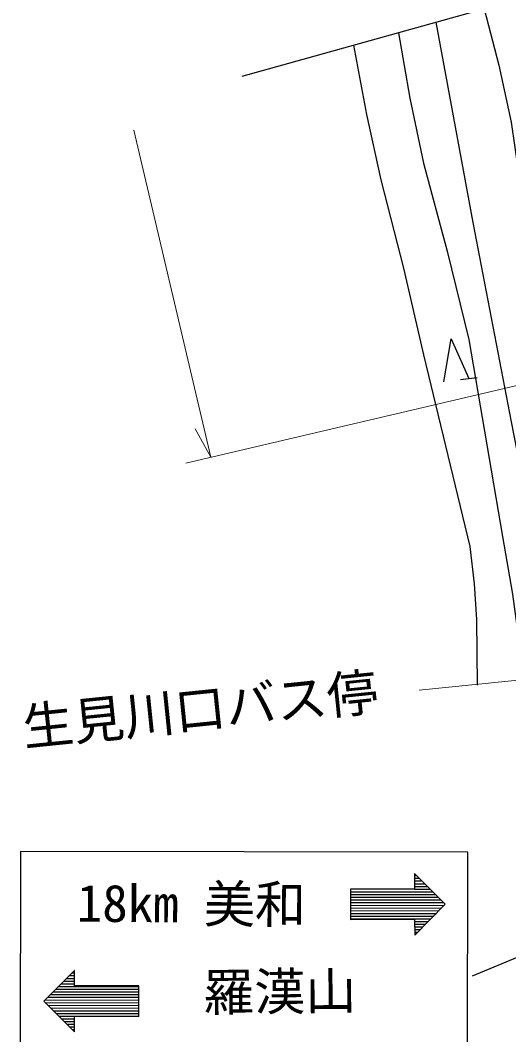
# Model space of a CAD drawing. Units: millimetres, scale not verified. Extents: x 40000 to 680000, y 20000 to 380000.
# Drawn here: x 355081 to 379034, y 237598 to 287409 of the extents above; entities that cross this region are included whole.
import ezdxf
from ezdxf.enums import TextEntityAlignment as Align

# ---------------------------------------------------------------- set-up
doc = ezdxf.new("R2010")
doc.units = ezdxf.units.MM
doc.header["$LTSCALE"] = 1000
doc.linetypes.add('CHAIN', pattern=[18.5, 12, -1.5, 3.5, -1.5])
for name, color, linetype, lineweight in [('M-BGD', 7, 'Continuous', 25), ('M-BGD-HTXT', 7, 'Continuous', 13), ('M-STR-HTXT', 7, 'Continuous', 13), ('M-STR-STRC', 7, 'Continuous', 25)]:
    doc.layers.add(name, color=color, linetype=linetype, lineweight=lineweight)
doc.styles.add('ＭＳ ゴシック', font='')
doc.styles.get('ＭＳ ゴシック').set_extended_font_data('MS Gothic')

msp = doc.modelspace()

# ---------------------------------------------------------------- linework, layer by layer
at = {"layer": 'M-BGD', "linetype": 'CHAIN'}
msp.add_line((365959, 284661), (401988, 294699), dxfattribs=at)
at = {"layer": 'M-BGD'}
for p, q in [((375861, 269663), (376216, 271762)), ((376216, 271762), (377075, 269814)), ((376670, 269764), (377480, 269865))]:
    msp.add_line(p, q, dxfattribs=at)
for points in [[(377823, 287966), (378544, 285198), (379153, 282410), (379519, 279924), (379800, 277286), (380521, 272105)], [(375466, 287309), (377272, 277479), (379156, 267696), (381046, 257992), (381267, 256117), (381395, 254085), (381501, 250412), (381713, 246743), (381861, 244938)], [(373622, 286796), (374186, 283579), (374855, 280387), (376016, 276073), (377071, 271736), (378737, 262054), (379226, 259233), (379637, 256200), (379785, 254373), (379831, 252435), (379827, 251004), (379926, 249560), (380116, 248449)], [(371428, 286185), (372066, 282775), (372768, 279581), (373876, 275233), (374853, 270976), (377123, 261569), (377347, 259744), (377461, 257978), (377484, 254760)]]:
    msp.add_lwpolyline(points, dxfattribs=at)
at = {"layer": 'M-BGD-HTXT'}
msp.add_line((374649, 254519), (396301, 256683), dxfattribs=at)
at = {"layer": 'M-STR-HTXT'}
for p, q in [((360655, 282010), (364425, 265957)), ((384993, 270787), (363197, 265669)), ((364425, 265957), (363658, 267348))]:
    msp.add_line(p, q, dxfattribs=at)
at = {"layer": 'M-STR-STRC'}
for p, q in [((377252, 240495), (398913, 249435)), ((355094, 246597), (355081, 236598)), ((377035, 246568), (355094, 246597)), ((377021, 236568), (377035, 246568)), ((374420, 245508), (374420, 244749)), ((374420, 245508), (375926, 244000)), ((374420, 245411), (374516, 245412)), ((374420, 245279), (374648, 245279)), ((374420, 245146), (374781, 245147)), ((374420, 244749), (371270, 244745)), ((371270, 244745), (371271, 243244)), ((371270, 244613), (375310, 244617)), ((374420, 245014), (374913, 245014)), ((374420, 244881), (375045, 244882)), ((374420, 244749), (375178, 244749)), ((371270, 244480), (375442, 244485)), ((371270, 244348), (375574, 244352)), ((371270, 244215), (375707, 244220)), ((371271, 244082), (375839, 244087)), ((371271, 243950), (375882, 243955)), ((371271, 243817), (375750, 243822)), ((371271, 243685), (375618, 243689)), ((375926, 244000), (374423, 242488)), ((371271, 243552), (375486, 243557)), ((371271, 243420), (375354, 243424)), ((371271, 243287), (375222, 243291)), ((374422, 243248), (371271, 243244)), ((374422, 243248), (374423, 242488)), ((374422, 243158), (375090, 243159)), ((374422, 243025), (374958, 243026)), ((374422, 242893), (374826, 242893)), ((374422, 242760), (374694, 242760)), ((374423, 242628), (374562, 242628)), ((374423, 242495), (374429, 242495)), ((356233, 239241), (357737, 240753)), ((357737, 240614), (357598, 240613)), ((357737, 240746), (357730, 240746)), ((357738, 239993), (357737, 240753)), ((357737, 240216), (357202, 240215)), ((357737, 240348), (357334, 240348)), ((357737, 240481), (357466, 240481)), ((360889, 239689), (356674, 239685)), ((360888, 239822), (356806, 239817)), ((360888, 239954), (356938, 239950)), ((357738, 240083), (357070, 240083)), ((360888, 239997), (357738, 239993)), ((360890, 238496), (360888, 239997)), ((357740, 237733), (356233, 239241)), ((360889, 239291), (356278, 239286)), ((360889, 239159), (356321, 239154)), ((360889, 239424), (356410, 239419)), ((360889, 239556), (356542, 239552)), ((360889, 239026), (356453, 239021)), ((360890, 238894), (356585, 238889)), ((360890, 238761), (356718, 238757)), ((360890, 238628), (356850, 238624)), ((357739, 238493), (356982, 238492)), ((357739, 238360), (357114, 238359)), ((357740, 238227), (357247, 238227)), ((360890, 238496), (357739, 238493)), ((357740, 237733), (357739, 238493)), ((357740, 238095), (357379, 238094)), ((357740, 237962), (357511, 237962)), ((357740, 237830), (357644, 237830))]:
    msp.add_line(p, q, dxfattribs=at)

# ---------------------------------------------------------------- texts
at = {"layer": 'M-BGD-HTXT', "style": 'ＭＳ ゴシック'}
msp.add_text('生見川口バス停', height=1833, rotation=5.862, dxfattribs=at).set_placement((355339, 251228), align=Align.BOTTOM_LEFT)
at = {"layer": 'M-STR-STRC', "style": 'ＭＳ ゴシック'}
for s, rotation, p in [('18km 美和', 359.623, (357847, 242598)), ('羅漢山', 0.523, (364071, 238220))]:
    msp.add_text(s, height=1833, rotation=rotation, dxfattribs=at).set_placement(p, align=Align.BOTTOM_LEFT)

doc.saveas('drawing.dxf')
